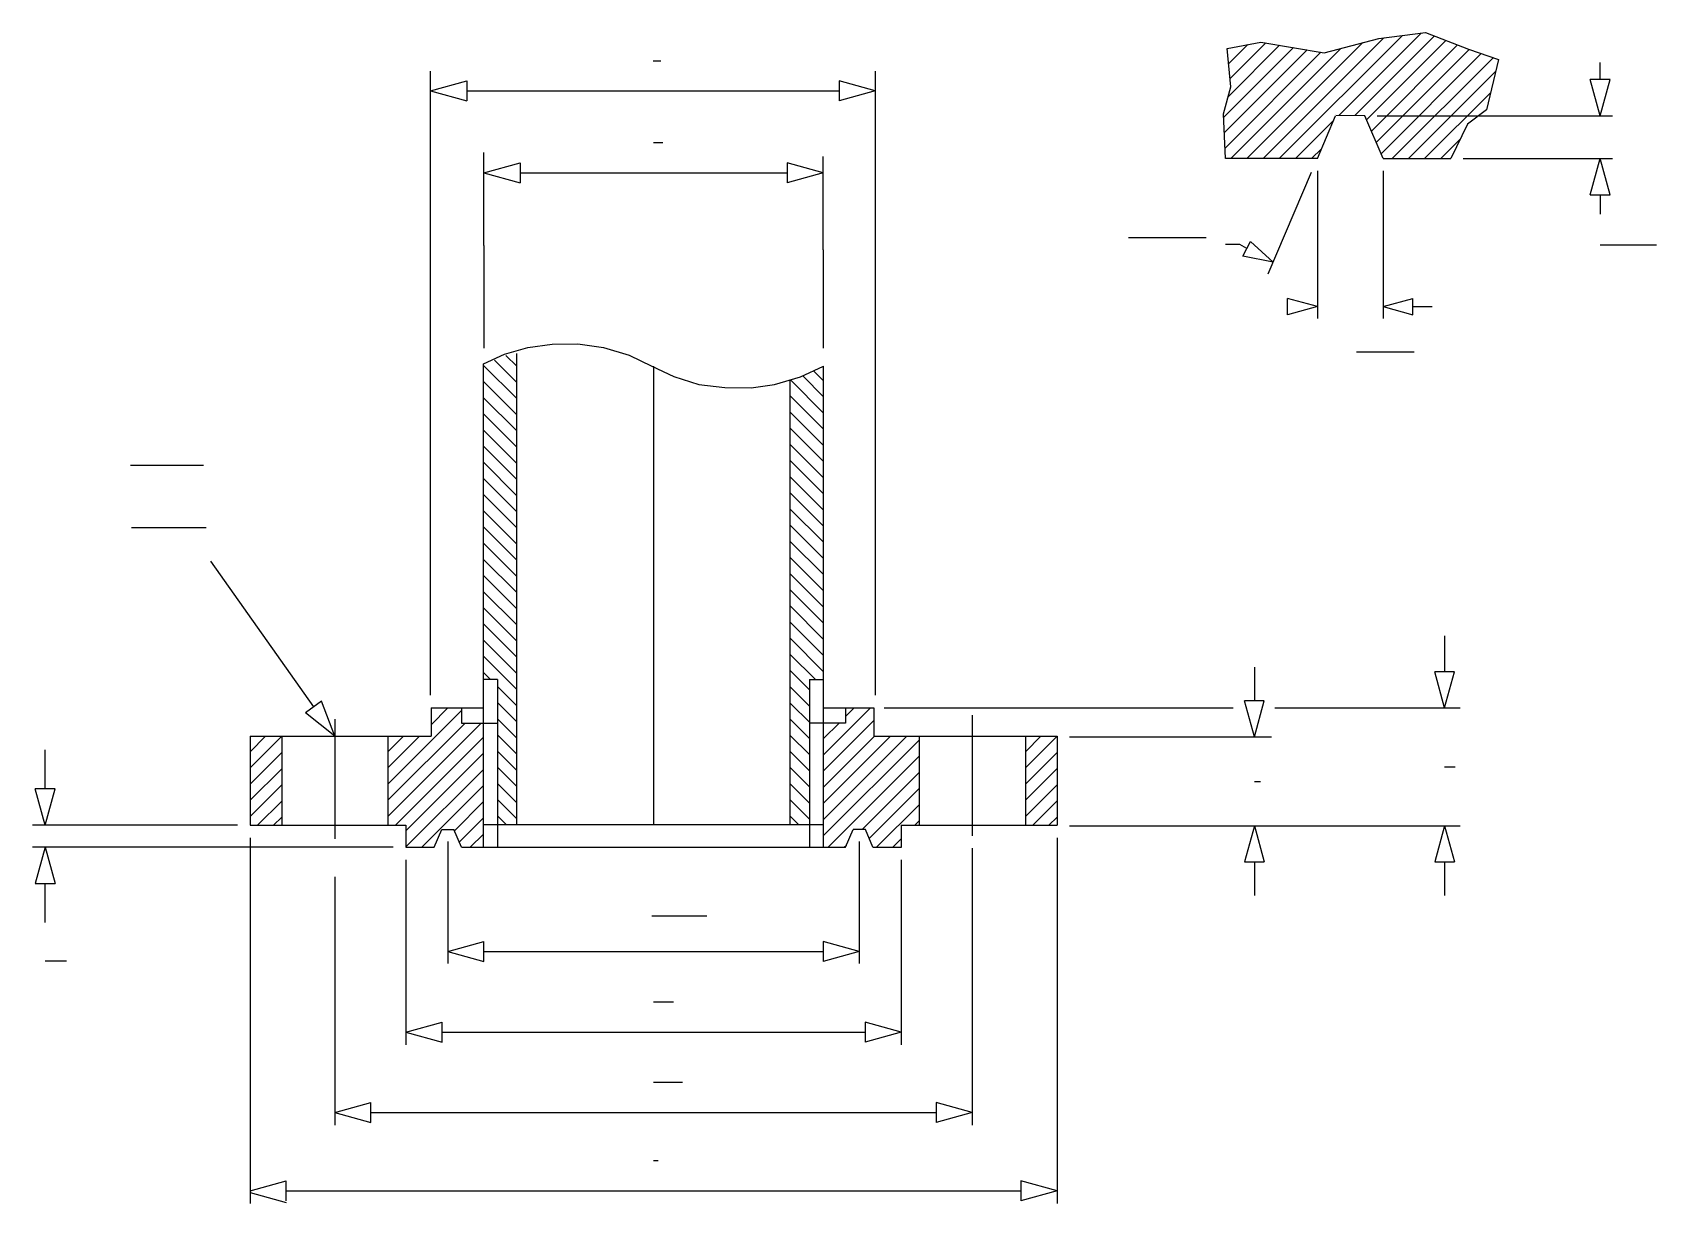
# Model space of a CAD drawing. Extents: x 391 to 1456, y 214 to 983.
import ezdxf

# ---------------------------------------------------------------- set-up
doc = ezdxf.new("R2010")
doc.units = 0
doc.header["$MEASUREMENT"] = 0
doc.layers.get('0').update_dxf_attribs({"linetype": 'CONTINUOUS'})
for name, color, linetype in [('-1', 7, 'CONTINUOUS'), ('1', 7, 'CONTINUOUS'), ('FLAN1$0$-1', 7, 'CONTINUOUS'), ('FLAN1$0$1', 7, 'CONTINUOUS')]:
    doc.layers.add(name, color=color, linetype=linetype)

msp = doc.modelspace()

# ---------------------------------------------------------------- linework, layer by layer
at = {"layer": '-1', "color": 7, "linetype": 'Continuous'}
for p, q in [((1274, 978.8), (1304.7, 982.7)), ((1304.7, 982.7), (1332.9, 971.7)), ((1174.6, 972.1), (1196.6, 976.4)), ((1176.9, 947), (1174.6, 972.1)), ((1196.6, 976.4), (1238.2, 969.4)), ((1238.2, 969.4), (1274, 978.8)), ((1332.9, 971.7), (1352.6, 965)), ((1352.6, 965), (1344.7, 932)), ((1172.2, 929.3), (1176.9, 947)), ((1173.5, 899.9), (1172.2, 929.3)), ((1233.7, 899.9), (1245.7, 928.1)), ((1264.9, 928.1), (1245.8, 928.3)), ((1276.9, 899.9), (1264.9, 928.1)), ((1344.7, 932), (1332.2, 922.6)), ((1332.2, 922.6), (1321.3, 899.9)), ((1233.7, 899.9), (1173.5, 899.9)), ((1276.9, 899.9), (1321.3, 899.9)), ((533.3, 520.8), (533.3, 462.5)), ((533.3, 520.8), (652.2, 520.8)), ((554.1, 520.8), (554.1, 462.5)), ((623.8, 520.8), (623.8, 462.5)), ((942.7, 520.8), (1062.9, 520.8)), ((972.4, 520.8), (972.4, 462.5)), ((1042.1, 520.8), (1042.1, 462.5)), ((1062.9, 520.8), (1062.9, 462.5)), ((533.3, 462.5), (635.6, 462.5)), ((635.6, 462.5), (635.6, 448)), ((654.1, 448), (659.1, 459.7)), ((659.1, 459.7), (667.1, 459.7)), ((672.1, 448), (667.1, 459.7)), ((924.1, 448), (929.1, 459.7)), ((937.1, 459.7), (929.1, 459.7)), ((942.1, 448), (937.1, 459.7)), ((960.6, 462.5), (960.6, 448)), ((960.6, 462.5), (1062.9, 462.5)), ((635.6, 448), (654.1, 448)), ((672.1, 448), (924.1, 448)), ((942.1, 448), (960.6, 448))]:
    msp.add_line(p, q, dxfattribs=at)
at = {"layer": '-1', "color": 5, "linetype": 'Continuous'}
for p, q in [((797.9, 964.1), (802.9, 964.1)), ((798.1, 910.6), (804.1, 910.6)), ((1419.3, 843.4), (1456.3, 843.4)), ((1259.3, 773.2), (1297.3, 773.2)), ((1192.4, 491.2), (1196.4, 491.2)), ((1317.2, 500.7), (1324.2, 500.7)), ((797, 403), (833, 403)), ((398.8, 373.5), (412.8, 373.5)), ((798.1, 346.6), (811.1, 346.6)), ((798.1, 293.8), (817.1, 293.8)), ((798.1, 242.4), (801.1, 242.4))]:
    msp.add_line(p, q, dxfattribs=at)
at = {"layer": '-1', "color": 3, "linetype": 'Continuous'}
for p, q in [((1419.3, 951.8), (1419.3, 963)), ((1419.3, 928.1), (1412.7, 951.8)), ((1425.8, 951.8), (1412.7, 951.8)), ((1419.3, 928.1), (1425.8, 951.8)), ((1272.9, 928.1), (1427.3, 928.1)), ((686.8, 842.9), (686.8, 904)), ((686.8, 890.6), (710.5, 897.2)), ((710.5, 897.2), (710.5, 884.1)), ((909.4, 890.6), (885.7, 897.2)), ((885.7, 897.2), (885.7, 884.1)), ((909.4, 840), (909.4, 901.3)), ((1329.3, 899.9), (1427.3, 899.9)), ((1412.7, 876.2), (1419.3, 899.9)), ((1425.8, 876.2), (1419.3, 899.9)), ((686.8, 890.6), (710.5, 884.1)), ((710.5, 890.6), (885.7, 890.6)), ((909.4, 890.6), (885.7, 884.1)), ((1201.5, 824.2), (1229.9, 891.1)), ((1233.7, 891.9), (1233.7, 795)), ((1276.9, 891.9), (1276.9, 795)), ((1412.7, 876.2), (1425.8, 876.2)), ((1419.3, 876.2), (1419.3, 863.4)), ((1182.8, 843.5), (1173.4, 843.5)), ((1187.5, 841), (1182.8, 843.5)), ((1184.9, 835.9), (1189.8, 845.5)), ((1204.8, 831.9), (1189.8, 845.5)), ((1204.8, 831.9), (1184.9, 835.9)), ((1214.2, 797.5), (1214.2, 808.2)), ((1233.7, 802.9), (1214.2, 808.2)), ((1233.7, 802.9), (1214.2, 797.5)), ((1276.9, 802.9), (1296.3, 808.2)), ((1276.9, 802.9), (1296.3, 797.5)), ((1296.3, 797.5), (1296.3, 808.2)), ((1296.3, 802.9), (1309.1, 802.9)), ((575.2, 540.2), (507.6, 635.7)), ((580.2, 543.8), (569.6, 536.1)), ((588.9, 520.8), (580.2, 543.8)), ((588.9, 520.8), (569.6, 536.1)), ((398.8, 486.2), (398.8, 511.9)), ((1071.1, 520.4), (1203.7, 520.4)), ((398.8, 462.5), (392.3, 486.2)), ((405.4, 486.2), (392.3, 486.2)), ((398.8, 462.5), (405.4, 486.2)), ((525, 462.5), (390.5, 462.5)), ((1071.1, 462), (1327.4, 462)), ((627.3, 448), (390.5, 448)), ((398.8, 448), (392.3, 424.2)), ((398.8, 448), (405.4, 424.2)), ((533.3, 454.2), (533.3, 214.1)), ((663.1, 451.7), (663.1, 371.6)), ((933.1, 451.7), (933.1, 371.6)), ((1062.9, 454.2), (1062.9, 214.1)), ((635.6, 439.7), (635.6, 318.3)), ((960.6, 439.7), (960.6, 318.3)), ((1007.2, 447.3), (1007.2, 265.5)), ((588.9, 428.5), (588.9, 265.5)), ((392.3, 424.2), (405.4, 424.2)), ((398.8, 398.5), (398.8, 424.2)), ((663.1, 379.6), (686.8, 386.1)), ((686.8, 373), (686.8, 386.1)), ((933.1, 379.6), (909.4, 386.1)), ((909.4, 386.1), (909.4, 373)), ((663.1, 379.6), (686.8, 373)), ((686.8, 379.6), (909.4, 379.6)), ((933.1, 379.6), (909.4, 373)), ((635.6, 326.6), (659.3, 333.1)), ((659.3, 320), (659.3, 333.1)), ((960.6, 326.6), (936.9, 333.1)), ((936.9, 333.1), (936.9, 320)), ((635.6, 326.6), (659.3, 320)), ((659.3, 326.6), (936.9, 326.6)), ((960.6, 326.6), (936.9, 320)), ((588.9, 273.8), (612.6, 280.4)), ((612.6, 267.3), (612.6, 280.4)), ((1007.2, 273.8), (983.5, 280.4)), ((983.5, 280.4), (983.5, 267.3)), ((588.9, 273.8), (612.6, 267.3)), ((612.6, 273.8), (983.5, 273.8)), ((1007.2, 273.8), (983.5, 267.3)), ((533.3, 222.4), (557, 229)), ((557, 215.9), (557, 229)), ((1062.9, 222.4), (1039.2, 229)), ((1039.2, 229), (1039.2, 215.9)), ((533.3, 221.4), (557, 214.9)), ((557, 222.4), (1039.2, 222.4)), ((1062.9, 222.4), (1039.2, 215.9))]:
    msp.add_line(p, q, dxfattribs=at)
at = {"layer": '-1', "color": 2, "linetype": 'Continuous'}
for p, q in [((454.8, 698.8), (502.8, 698.8)), ((455.6, 657.8), (504.6, 657.8))]:
    msp.add_line(p, q, dxfattribs=at)
at = {"layer": '-1', "color": 4, "linetype": 'Continuous'}
for p, q in [((1007.2, 534.6), (1007.2, 455.4)), ((588.9, 532.1), (588.9, 453.4))]:
    msp.add_line(p, q, dxfattribs=at)
at = {"color": 4, "linetype": 'Continuous'}
for p, q in [((693.7, 767.6), (708.3, 753)), ((701.2, 770.7), (708.3, 763.6)), ((686.7, 764), (708.3, 742.4)), ((896, 757.3), (909.7, 743.5)), ((903.3, 760.5), (909.7, 754.1)), ((686.5, 753.6), (708.3, 731.8)), ((888.1, 754.5), (909.7, 732.9)), ((686.5, 743), (708.3, 721.2)), ((887.8, 744.2), (909.7, 722.3)), ((686.5, 732.4), (708.3, 710.5)), ((887.8, 733.6), (909.7, 711.7)), ((686.5, 721.8), (708.3, 699.9)), ((887.8, 723), (909.7, 701.1)), ((686.5, 711.2), (708.3, 689.3)), ((887.8, 712.3), (909.7, 690.5)), ((686.5, 700.6), (708.3, 678.7)), ((887.8, 701.7), (909.7, 679.9)), ((686.5, 690), (708.3, 668.1)), ((887.8, 691.1), (909.7, 669.3)), ((686.5, 679.4), (708.3, 657.5)), ((887.8, 680.5), (909.7, 658.7)), ((686.5, 668.8), (708.3, 646.9)), ((887.8, 669.9), (909.7, 648.1)), ((686.5, 658.2), (708.3, 636.3)), ((887.8, 659.3), (909.7, 637.5)), ((686.5, 647.6), (708.3, 625.7)), ((887.8, 648.7), (909.7, 626.9)), ((686.5, 636.9), (708.3, 615.1)), ((887.8, 638.1), (909.7, 616.3)), ((686.5, 626.3), (708.3, 604.5)), ((887.8, 627.5), (909.7, 605.6)), ((686.5, 615.7), (708.3, 593.9)), ((887.8, 616.9), (909.7, 595)), ((686.5, 605.1), (708.3, 583.3)), ((887.8, 606.3), (909.7, 584.4)), ((686.5, 594.5), (708.3, 572.7)), ((887.8, 595.7), (909.7, 573.8)), ((686.5, 583.9), (708.3, 562.1)), ((887.8, 585.1), (909.7, 563.2)), ((686.5, 573.3), (708.3, 551.4)), ((887.8, 574.5), (904.3, 558)), ((686.5, 562.7), (691.2, 558)), ((887.8, 563.9), (900.5, 551.2)), ((695.7, 553.5), (708.3, 540.8)), ((887.8, 553.2), (900.5, 540.6)), ((623.8, 489.4), (672.1, 537.7)), ((652.2, 528.4), (663.2, 539.4)), ((695.7, 542.9), (708.3, 530.2)), ((887.8, 542.6), (901, 529.5)), ((909.7, 508.7), (940.4, 539.4)), ((924.1, 533.7), (929.8, 539.4)), ((623.8, 478.8), (674.4, 529.5)), ((623.8, 468.2), (685, 529.5)), ((695.7, 532.3), (708.3, 519.6)), ((887.8, 532), (900.5, 519.4)), ((909.7, 498.1), (942.7, 531.1)), ((909.7, 519.3), (919.9, 529.5)), ((533.3, 510.6), (543.5, 520.8)), ((533.3, 500), (554.1, 520.8)), ((623.8, 510.6), (634, 520.8)), ((623.8, 500), (644.6, 520.8)), ((628.7, 462.5), (686.5, 520.3)), ((695.7, 521.7), (708.3, 509)), ((887.8, 521.4), (900.5, 508.8)), ((909.7, 487.5), (943.1, 520.8)), ((909.7, 476.8), (953.7, 520.8)), ((909.7, 466.2), (964.3, 520.8)), ((909.7, 455.6), (972.4, 518.3)), ((1042.1, 510.6), (1052.3, 520.8)), ((1042.1, 500), (1062.9, 520.8)), ((533.3, 489.4), (554.1, 510.2)), ((635.6, 458.8), (686.5, 509.7)), ((695.7, 511.1), (708.3, 498.4)), ((887.8, 510.8), (900.5, 498.2)), ((912.6, 448), (972.4, 507.7)), ((1042.1, 489.4), (1062.9, 510.2)), ((533.3, 478.8), (554.1, 499.5)), ((635.6, 448.2), (686.5, 499.1)), ((695.7, 500.5), (708.3, 487.8)), ((887.8, 500.2), (900.5, 487.6)), ((935, 459.7), (972.4, 497.1)), ((1042.1, 478.8), (1062.9, 499.6)), ((533.3, 468.2), (554.1, 488.9)), ((646, 448), (686.5, 488.5)), ((695.7, 489.9), (708.3, 477.2)), ((887.8, 489.6), (900.5, 477)), ((939.6, 453.7), (972.4, 486.5)), ((1042.1, 468.2), (1062.9, 489)), ((538.2, 462.5), (554.1, 478.3)), ((667.5, 458.8), (686.5, 477.9)), ((695.7, 479.2), (708.3, 466.6)), ((887.8, 479), (900.5, 466.4)), ((944.4, 448), (972.4, 475.9)), ((1047, 462.5), (1062.9, 478.4)), ((548.8, 462.5), (554.1, 467.7)), ((670.6, 451.4), (686.5, 467.2)), ((695.7, 468.6), (701.4, 463)), ((887.8, 468.4), (893.3, 463)), ((969.6, 462.5), (972.4, 465.3)), ((1057.6, 462.5), (1062.9, 467.8)), ((677.8, 448), (686.5, 456.6)), ((923.2, 448), (924.7, 449.4)), ((955.1, 448), (960.6, 453.5))]:
    msp.add_line(p, q, dxfattribs=at)
at = {"layer": '1', "color": 3, "linetype": 'Continuous'}
for p, q in [((651.7, 547.7), (651.7, 957.4)), ((651.8, 944.4), (675.5, 950.9)), ((675.5, 950.9), (675.5, 937.8)), ((943.6, 944.4), (919.9, 950.9)), ((919.9, 950.9), (919.9, 937.8)), ((943.8, 547.7), (943.8, 957.4)), ((651.8, 944.4), (675.5, 937.8)), ((675.5, 944.4), (919.9, 944.4)), ((943.6, 944.4), (919.9, 937.8)), ((686.8, 842.9), (686.8, 775.5)), ((909.4, 840), (909.4, 775.5)), ((1317.2, 586.8), (1317.2, 563.1)), ((1192.4, 566.1), (1192.4, 544.1)), ((1317.2, 539.4), (1310.7, 563.1)), ((1323.8, 563.1), (1310.7, 563.1)), ((1317.2, 539.4), (1323.8, 563.1)), ((1192.4, 520.4), (1185.8, 544.1)), ((1198.9, 544.1), (1185.8, 544.1)), ((1192.4, 520.4), (1198.9, 544.1)), ((949.5, 539.4), (1178.4, 539.4)), ((1205.7, 539.4), (1327.4, 539.4)), ((1192.4, 462), (1185.8, 438.3)), ((1192.4, 462), (1198.9, 438.3)), ((1317.2, 462), (1310.7, 438.3)), ((1317.2, 462), (1323.8, 438.3)), ((1185.8, 438.3), (1198.9, 438.3)), ((1192.4, 438.3), (1192.4, 416.4)), ((1310.7, 438.3), (1323.8, 438.3)), ((1317.2, 438.3), (1317.2, 416.4))]:
    msp.add_line(p, q, dxfattribs=at)
at = {"layer": '1', "color": 4, "linetype": 'Continuous'}
for p, q in [((715.6, 775.9), (731.5, 778.1)), ((731.5, 778.1), (748.4, 778.4)), ((748.4, 778.4), (765.2, 775.9)), ((686.5, 765.2), (700.3, 771.6)), ((700.3, 771.6), (715.6, 775.9)), ((708.3, 463), (708.3, 772)), ((765.2, 775.9), (782.1, 771)), ((782.1, 771), (796.9, 763.8)), ((686.5, 529.5), (686.5, 765.2)), ((796.9, 763.8), (811.4, 757)), ((798.1, 763.8), (798.1, 463)), ((811.4, 757), (827.8, 751.7)), ((877.5, 751.7), (894.6, 756.7)), ((894.6, 756.7), (909.7, 763.8)), ((909.7, 463), (909.7, 763.8)), ((827.8, 751.7), (844.9, 749.8)), ((844.9, 749.8), (862.1, 749.5)), ((862.1, 749.5), (877.5, 751.7)), ((887.8, 463), (887.8, 754.4)), ((695.7, 558), (686.5, 558)), ((695.7, 558), (695.7, 529.5)), ((900.5, 558), (909.7, 558)), ((900.5, 558), (900.5, 529.5)), ((686.2, 463), (909.7, 463))]:
    msp.add_line(p, q, dxfattribs=at)
at = {"layer": '1', "color": 7, "linetype": 'Continuous'}
for p, q in [((652.2, 539.4), (686.5, 539.4)), ((652.2, 539.4), (652.2, 520.8)), ((672.1, 539.4), (672.1, 529.5)), ((909.7, 539.4), (942.7, 539.4)), ((924.1, 539.4), (924.1, 529.5)), ((942.7, 539.4), (942.7, 520.8)), ((672.1, 529.5), (695.7, 529.5)), ((686.5, 447.8), (686.5, 529.5)), ((695.7, 529.5), (695.7, 447.8)), ((924.1, 529.5), (900.5, 529.5)), ((900.5, 529.5), (900.5, 447.8)), ((909.7, 447.8), (909.7, 529.5)), ((960.6, 462.3), (960.6, 447.8))]:
    msp.add_line(p, q, dxfattribs=at)
at = {"layer": 'FLAN1$0$-1', "color": 2, "linetype": 'Continuous'}
msp.add_line((1109.8, 848.2), (1160.8, 848.2), dxfattribs=at)
at = {"layer": 'FLAN1$0$1', "color": 4, "linetype": 'Continuous'}
for p, q in [((1208.7, 899.9), (1289.6, 980.8)), ((1247.7, 928.3), (1301.8, 982.3)), ((1172.3, 927.1), (1218, 972.8)), ((1172.7, 917), (1227, 971.3)), ((1174.6, 971.8), (1174.9, 972.2)), ((1175.3, 940.7), (1208.9, 974.3)), ((1175.5, 962.2), (1188.1, 974.8)), ((1176.4, 952.5), (1199.8, 975.9)), ((1176.9, 899.9), (1249.2, 972.3)), ((1187.5, 899.9), (1263.6, 976.1)), ((1198.1, 899.9), (1277.4, 979.2)), ((1258.2, 928.2), (1310.5, 980.5)), ((1266, 925.4), (1318.1, 977.5)), ((1269.2, 917.9), (1325.7, 974.5)), ((1272.3, 910.5), (1333.4, 971.6)), ((1173.2, 906.8), (1236.1, 969.7)), ((1275.5, 903.1), (1341.3, 968.9)), ((1282.9, 899.9), (1349.2, 966.2)), ((1293.5, 899.9), (1350.7, 957)), ((1304.1, 899.9), (1347.4, 943.1)), ((1219.3, 899.9), (1244.3, 924.9)), ((1229.9, 899.9), (1236.4, 906.4)), ((1314.7, 899.9), (1327.3, 912.4))]:
    msp.add_line(p, q, dxfattribs=at)

doc.saveas('drawing.dxf')
